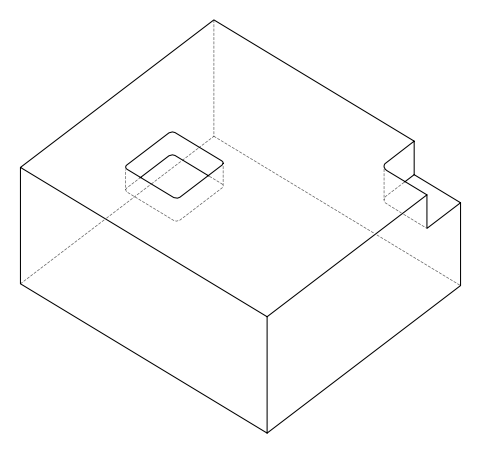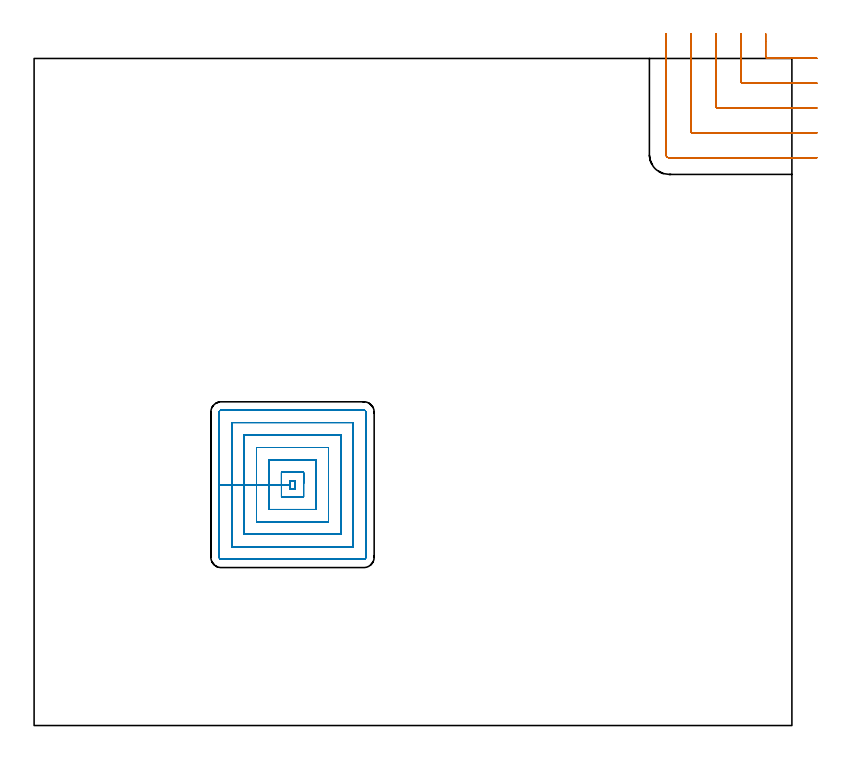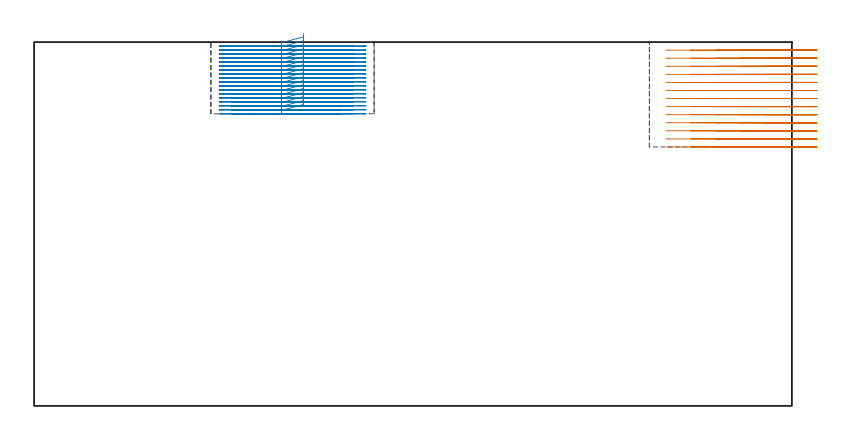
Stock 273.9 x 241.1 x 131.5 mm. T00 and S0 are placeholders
(PLAN: 2 operations, 1 tool changes, 39.2 min)
(1 MILL_CORNER_NOTCH_RECTANGULAR | CORNER_NOTCH_RECTANGULAR | NXT0201_011 | Follow Part, ap 3, ae 75% | 9.68 min | 81375 mm3)
(2 MILL_RECTANGULAR_POCKET | POCKET_RECTANGULAR_STRAIGHT | NXT0201_008 | Follow Part, ap 1.5, ae 75% | 29.51 min | 91262 mm3)
(TOOL NXT0201_011 | ENDMILL 12mm [2P460-1200-NA 1630] | D12 FL38 Z6)
(TOOL NXT0201_008 | ENDMILL 6mm [2P460-0600-NA 1630] | D6 FL26 Z6)
(OP 1 MILL_CORNER_NOTCH_RECTANGULAR)
G17 G21 G94 G90
T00 M6
G54
G17 G0 G90 X264.4 Y250.1 S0 M3
G43 Z141.5 H1
Z128.585
G94 G1 Y247.1 F250.
Y241.796 F500.
G3 X264.996 Y241.2 R0.6
G1 X279.899
X282.899 F250.
G0 Z141.5
X255.4 Y250.1
Z128.585
G1 Y247.1
Y232.797 F500.
G3 X255.997 Y232.2 R0.6
G1 X279.9
X282.9 F250.
G0 Z141.5
X246.4 Y250.1
Z128.585
G1 Y247.1
Y223.797 F500.
G3 X246.997 Y223.2 R0.6
G1 X279.9
X282.9 F250.
G0 Z141.5
X237.4 Y250.1
Z128.585
G1 Y247.1
Y214.797 F500.
G3 X237.997 Y214.2 R0.6
G1 X279.9
X282.9 F250.
G0 Z141.5
X228.4 Y250.1
Z128.585
G1 Y247.1
Y206.3 F500.
G3 X229.5 Y205.2 R1.1
G1 X279.9
X282.9 F250.
G0 Z141.5
X264.4 Y250.1
Z125.669
G1 Y247.1
Y241.796 F500.
G3 X264.996 Y241.2 R0.6
G1 X279.899
X282.899 F250.
G0 Z141.5
X255.4 Y250.1
Z125.669
G1 Y247.1
Y232.797 F500.
G3 X255.997 Y232.2 R0.6
G1 X279.9
X282.9 F250.
G0 Z141.5
X246.4 Y250.1
Z125.669
G1 Y247.1
Y223.797 F500.
G3 X246.997 Y223.2 R0.6
G1 X279.9
X282.9 F250.
G0 Z141.5
X237.4 Y250.1
Z125.669
G1 Y247.1
Y214.797 F500.
G3 X237.997 Y214.2 R0.6
G1 X279.9
X282.9 F250.
G0 Z141.5
X228.4 Y250.1
Z125.669
G1 Y247.1
Y206.3 F500.
G3 X229.5 Y205.2 R1.1
G1 X279.9
X282.9 F250.
G0 Z141.5
X264.4 Y250.1
Z122.754
G1 Y247.1
Y241.796 F500.
G3 X264.996 Y241.2 R0.6
G1 X279.899
X282.899 F250.
G0 Z141.5
X255.4 Y250.1
Z122.754
G1 Y247.1
Y232.797 F500.
G3 X255.997 Y232.2 R0.6
G1 X279.9
X282.9 F250.
G0 Z141.5
X246.4 Y250.1
Z122.754
G1 Y247.1
Y223.797 F500.
G3 X246.997 Y223.2 R0.6
G1 X279.9
X282.9 F250.
G0 Z141.5
X237.4 Y250.1
Z122.754
G1 Y247.1
Y214.797 F500.
G3 X237.997 Y214.2 R0.6
G1 X279.9
X282.9 F250.
G0 Z141.5
X228.4 Y250.1
Z122.754
G1 Y247.1
Y206.3 F500.
G3 X229.5 Y205.2 R1.1
G1 X279.9
X282.9 F250.
G0 Z141.5
X264.4 Y250.1
Z119.838
G1 Y247.1
Y241.796 F500.
G3 X264.996 Y241.2 R0.6
G1 X279.899
X282.899 F250.
G0 Z141.5
X255.4 Y250.1
Z119.838
G1 Y247.1
Y232.797 F500.
G3 X255.997 Y232.2 R0.6
G1 X279.9
X282.9 F250.
G0 Z141.5
X246.4 Y250.1
Z119.838
G1 Y247.1
Y223.797 F500.
G3 X246.997 Y223.2 R0.6
G1 X279.9
X282.9 F250.
G0 Z141.5
X237.4 Y250.1
Z119.838
G1 Y247.1
Y214.797 F500.
G3 X237.997 Y214.2 R0.6
G1 X279.9
X282.9 F250.
G0 Z141.5
X228.4 Y250.1
Z119.838
G1 Y247.1
Y206.3 F500.
G3 X229.5 Y205.2 R1.1
G1 X279.9
X282.9 F250.
G0 Z141.5
X264.4 Y250.1
Z116.923
G1 Y247.1
Y241.796 F500.
G3 X264.996 Y241.2 R0.6
G1 X279.899
X282.899 F250.
G0 Z141.5
X255.4 Y250.1
Z116.923
G1 Y247.1
Y232.797 F500.
G3 X255.997 Y232.2 R0.6
G1 X279.9
X282.9 F250.
G0 Z141.5
X246.4 Y250.1
Z116.923
G1 Y247.1
Y223.797 F500.
G3 X246.997 Y223.2 R0.6
G1 X279.9
X282.9 F250.
G0 Z141.5
X237.4 Y250.1
Z116.923
G1 Y247.1
Y214.797 F500.
G3 X237.997 Y214.2 R0.6
G1 X279.9
X282.9 F250.
G0 Z141.5
X228.4 Y250.1
Z116.923
G1 Y247.1
Y206.3 F500.
G3 X229.5 Y205.2 R1.1
G1 X279.9
X282.9 F250.
G0 Z141.5
X264.4 Y250.1
Z114.008
G1 Y247.1
Y241.796 F500.
G3 X264.996 Y241.2 R0.6
G1 X279.899
X282.899 F250.
G0 Z141.5
X255.4 Y250.1
Z114.008
G1 Y247.1
Y232.797 F500.
G3 X255.997 Y232.2 R0.6
G1 X279.9
X282.9 F250.
G0 Z141.5
X246.4 Y250.1
Z114.008
G1 Y247.1
Y223.797 F500.
G3 X246.997 Y223.2 R0.6
G1 X279.9
X282.9 F250.
G0 Z141.5
X237.4 Y250.1
Z114.008
G1 Y247.1
Y214.797 F500.
G3 X237.997 Y214.2 R0.6
G1 X279.9
X282.9 F250.
G0 Z141.5
X228.4 Y250.1
Z114.008
G1 Y247.1
Y206.3 F500.
G3 X229.5 Y205.2 R1.1
G1 X279.9
X282.9 F250.
G0 Z141.5
X264.4 Y250.1
Z111.092
G1 Y247.1
Y241.796 F500.
G3 X264.996 Y241.2 R0.6
G1 X279.899
X282.899 F250.
G0 Z141.5
X255.4 Y250.1
Z111.092
G1 Y247.1
Y232.797 F500.
G3 X255.997 Y232.2 R0.6
G1 X279.9
X282.9 F250.
G0 Z141.5
X246.4 Y250.1
Z111.092
G1 Y247.1
Y223.797 F500.
G3 X246.997 Y223.2 R0.6
G1 X279.9
X282.9 F250.
G0 Z141.5
X237.4 Y250.1
Z111.092
G1 Y247.1
Y214.797 F500.
G3 X237.997 Y214.2 R0.6
G1 X279.9
X282.9 F250.
G0 Z141.5
X228.4 Y250.1
Z111.092
G1 Y247.1
Y206.3 F500.
G3 X229.5 Y205.2 R1.1
G1 X279.9
X282.9 F250.
G0 Z141.5
X264.4 Y250.1
Z108.177
G1 Y247.1
Y241.796 F500.
G3 X264.996 Y241.2 R0.6
G1 X279.899
X282.899 F250.
G0 Z141.5
X255.4 Y250.1
Z108.177
G1 Y247.1
Y232.797 F500.
G3 X255.997 Y232.2 R0.6
G1 X279.9
X282.9 F250.
G0 Z141.5
X246.4 Y250.1
Z108.177
G1 Y247.1
Y223.797 F500.
G3 X246.997 Y223.2 R0.6
G1 X279.9
X282.9 F250.
G0 Z141.5
X237.4 Y250.1
Z108.177
G1 Y247.1
Y214.797 F500.
G3 X237.997 Y214.2 R0.6
G1 X279.9
X282.9 F250.
G0 Z141.5
X228.4 Y250.1
Z108.177
G1 Y247.1
Y206.3 F500.
G3 X229.5 Y205.2 R1.1
G1 X279.9
X282.9 F250.
G0 Z141.5
X264.4 Y250.1
Z105.262
G1 Y247.1
Y241.796 F500.
G3 X264.996 Y241.2 R0.6
G1 X279.899
X282.899 F250.
G0 Z141.5
X255.4 Y250.1
Z105.262
G1 Y247.1
Y232.797 F500.
G3 X255.997 Y232.2 R0.6
G1 X279.9
X282.9 F250.
G0 Z141.5
X246.4 Y250.1
Z105.262
G1 Y247.1
Y223.797 F500.
G3 X246.997 Y223.2 R0.6
G1 X279.9
X282.9 F250.
G0 Z141.5
X237.4 Y250.1
Z105.262
G1 Y247.1
Y214.797 F500.
G3 X237.997 Y214.2 R0.6
G1 X279.9
X282.9 F250.
G0 Z141.5
X228.4 Y250.1
Z105.262
G1 Y247.1
Y206.3 F500.
G3 X229.5 Y205.2 R1.1
G1 X279.9
X282.9 F250.
G0 Z141.5
X264.4 Y250.1
Z102.346
G1 Y247.1
Y241.796 F500.
G3 X264.996 Y241.2 R0.6
G1 X279.899
X282.899 F250.
G0 Z141.5
X255.4 Y250.1
Z102.346
G1 Y247.1
Y232.797 F500.
G3 X255.997 Y232.2 R0.6
G1 X279.9
X282.9 F250.
G0 Z141.5
X246.4 Y250.1
Z102.346
G1 Y247.1
Y223.797 F500.
G3 X246.997 Y223.2 R0.6
G1 X279.9
X282.9 F250.
G0 Z141.5
X237.4 Y250.1
Z102.346
G1 Y247.1
Y214.797 F500.
G3 X237.997 Y214.2 R0.6
G1 X279.9
X282.9 F250.
G0 Z141.5
X228.4 Y250.1
Z102.346
G1 Y247.1
Y206.3 F500.
G3 X229.5 Y205.2 R1.1
G1 X279.9
X282.9 F250.
G0 Z141.5
X264.4 Y250.1
Z99.431
G1 Y247.1
Y241.796 F500.
G3 X264.996 Y241.2 R0.6
G1 X279.899
X282.899 F250.
G0 Z141.5
X255.4 Y250.1
Z99.431
G1 Y247.1
Y232.797 F500.
G3 X255.997 Y232.2 R0.6
G1 X279.9
X282.9 F250.
G0 Z141.5
X246.4 Y250.1
Z99.431
G1 Y247.1
Y223.797 F500.
G3 X246.997 Y223.2 R0.6
G1 X279.9
X282.9 F250.
G0 Z141.5
X237.4 Y250.1
Z99.431
G1 Y247.1
Y214.797 F500.
G3 X237.997 Y214.2 R0.6
G1 X279.9
X282.9 F250.
G0 Z141.5
X228.4 Y250.1
Z99.431
G1 Y247.1
Y206.3 F500.
G3 X229.5 Y205.2 R1.1
G1 X279.9
X282.9 F250.
G0 Z141.5
X264.4 Y250.1
Z96.515
G1 Y247.1
Y241.796 F500.
G3 X264.996 Y241.2 R0.6
G1 X279.899
X282.899 F250.
G0 Z141.5
X255.4 Y250.1
Z96.515
G1 Y247.1
Y232.797 F500.
G3 X255.997 Y232.2 R0.6
G1 X279.9
X282.9 F250.
G0 Z141.5
X246.4 Y250.1
Z96.515
G1 Y247.1
Y223.797 F500.
G3 X246.997 Y223.2 R0.6
G1 X279.9
X282.9 F250.
G0 Z141.5
X237.4 Y250.1
Z96.515
G1 Y247.1
Y214.797 F500.
G3 X237.997 Y214.2 R0.6
G1 X279.9
X282.9 F250.
G0 Z141.5
X228.4 Y250.1
Z96.515
G1 Y247.1
Y206.3 F500.
G3 X229.5 Y205.2 R1.1
G1 X279.9
X282.9 F250.
G0 Z141.5
X264.4 Y250.1
Z93.6
G1 Y247.1
Y241.796 F500.
G3 X264.996 Y241.2 R0.6
G1 X279.899
X282.899 F250.
G0 Z141.5
X255.4 Y250.1
Z93.6
G1 Y247.1
Y232.797 F500.
G3 X255.997 Y232.2 R0.6
G1 X279.9
X282.9 F250.
G0 Z141.5
X246.4 Y250.1
Z93.6
G1 Y247.1
Y223.797 F500.
G3 X246.997 Y223.2 R0.6
G1 X279.9
X282.9 F250.
G0 Z141.5
X237.4 Y250.1
Z93.6
G1 Y247.1
Y214.797 F500.
G3 X237.997 Y214.2 R0.6
G1 X279.9
X282.9 F250.
G0 Z141.5
X228.4 Y250.1
Z93.6
G1 Y247.1
Y206.3 F500.
G3 X229.5 Y205.2 R1.1
G1 X279.9
X282.9 F250.
G0 Z141.5
M5
M2
(OP 2 MILL_RECTANGULAR_POCKET)
G17 G21 G94 G90
T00 M6
G54
G17 G0 G90 X97.4 Y87.384 S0 M3
G43 Z141.5 H1
Z134.5
G94 G1 Y91.5 Z133.397 F250.
X89.4 Z131.253
Y87.05 Z130.061
X92.4
Y85.6 F500.
X94.4
Y88.5
X92.4
Y87.05
X89.4
Y82.6
X97.4
Y91.5
X89.4
Y87.05
X84.9
Y78.1
X101.9
Y96.
X84.9
Y87.05
X80.4
Y73.6
X106.4
Y100.5
X80.4
Y87.05
X75.9
Y69.1
X110.9
Y105.
X75.9
Y87.05
X71.4
Y64.6
X115.4
Y109.5
X71.4
Y87.05
X66.9
Y60.8
G3 X67.6 Y60.1 R0.7
G1 X119.2
G3 X119.9 Y60.8 R0.7
G1 Y113.3
G3 X119.2 Y114. R0.7
G1 X67.6
G3 X66.9 Y113.3 R0.7
G1 Y87.05
Y86.05
G0 X97.4 Y87.384 Z133.061
G1 Y91.5 Z131.958 F250.
X89.4 Z129.815
Y87.05 Z128.622
X92.4
Y85.6 F500.
X94.4
Y88.5
X92.4
Y87.05
X89.4
Y82.6
X97.4
Y91.5
X89.4
Y87.05
X84.9
Y78.1
X101.9
Y96.
X84.9
Y87.05
X80.4
Y73.6
X106.4
Y100.5
X80.4
Y87.05
X75.9
Y69.1
X110.9
Y105.
X75.9
Y87.05
X71.4
Y64.6
X115.4
Y109.5
X71.4
Y87.05
X66.9
Y60.8
G3 X67.6 Y60.1 R0.7
G1 X119.2
G3 X119.9 Y60.8 R0.7
G1 Y113.3
G3 X119.2 Y114. R0.7
G1 X67.6
G3 X66.9 Y113.3 R0.7
G1 Y87.05
Y86.05
G0 X97.4 Y87.384 Z131.622
G1 Y91.5 Z130.519 F250.
X89.4 Z128.376
Y87.05 Z127.183
X92.4
Y85.6 F500.
X94.4
Y88.5
X92.4
Y87.05
X89.4
Y82.6
X97.4
Y91.5
X89.4
Y87.05
X84.9
Y78.1
X101.9
Y96.
X84.9
Y87.05
X80.4
Y73.6
X106.4
Y100.5
X80.4
Y87.05
X75.9
Y69.1
X110.9
Y105.
X75.9
Y87.05
X71.4
Y64.6
X115.4
Y109.5
X71.4
Y87.05
X66.9
Y60.8
G3 X67.6 Y60.1 R0.7
G1 X119.2
G3 X119.9 Y60.8 R0.7
G1 Y113.3
G3 X119.2 Y114. R0.7
G1 X67.6
G3 X66.9 Y113.3 R0.7
G1 Y87.05
Y86.05
G0 X97.4 Y87.384 Z130.183
G1 Y91.5 Z129.08 F250.
X89.4 Z126.937
Y87.05 Z125.744
X92.4
Y85.6 F500.
X94.4
Y88.5
X92.4
Y87.05
X89.4
Y82.6
X97.4
Y91.5
X89.4
Y87.05
X84.9
Y78.1
X101.9
Y96.
X84.9
Y87.05
X80.4
Y73.6
X106.4
Y100.5
X80.4
Y87.05
X75.9
Y69.1
X110.9
Y105.
X75.9
Y87.05
X71.4
Y64.6
X115.4
Y109.5
X71.4
Y87.05
X66.9
Y60.8
G3 X67.6 Y60.1 R0.7
G1 X119.2
G3 X119.9 Y60.8 R0.7
G1 Y113.3
G3 X119.2 Y114. R0.7
G1 X67.6
G3 X66.9 Y113.3 R0.7
G1 Y87.05
Y86.05
G0 X97.4 Y87.384 Z128.744
G1 Y91.5 Z127.641 F250.
X89.4 Z125.498
Y87.05 Z124.305
X92.4
Y85.6 F500.
X94.4
Y88.5
X92.4
Y87.05
X89.4
Y82.6
X97.4
Y91.5
X89.4
Y87.05
X84.9
Y78.1
X101.9
Y96.
X84.9
Y87.05
X80.4
Y73.6
X106.4
Y100.5
X80.4
Y87.05
X75.9
Y69.1
X110.9
Y105.
X75.9
Y87.05
X71.4
Y64.6
X115.4
Y109.5
X71.4
Y87.05
X66.9
Y60.8
G3 X67.6 Y60.1 R0.7
G1 X119.2
G3 X119.9 Y60.8 R0.7
G1 Y113.3
G3 X119.2 Y114. R0.7
G1 X67.6
G3 X66.9 Y113.3 R0.7
G1 Y87.05
Y86.05
G0 X97.4 Y87.384 Z127.305
G1 Y91.5 Z126.203 F250.
X89.4 Z124.059
Y87.05 Z122.867
X92.4
Y85.6 F500.
X94.4
Y88.5
X92.4
Y87.05
X89.4
Y82.6
X97.4
Y91.5
X89.4
Y87.05
X84.9
Y78.1
X101.9
Y96.
X84.9
Y87.05
X80.4
Y73.6
X106.4
Y100.5
X80.4
Y87.05
X75.9
Y69.1
X110.9
Y105.
X75.9
Y87.05
X71.4
Y64.6
X115.4
Y109.5
X71.4
Y87.05
X66.9
Y60.8
G3 X67.6 Y60.1 R0.7
G1 X119.2
G3 X119.9 Y60.8 R0.7
G1 Y113.3
G3 X119.2 Y114. R0.7
G1 X67.6
G3 X66.9 Y113.3 R0.7
G1 Y87.05
Y86.05
G0 X97.4 Y87.384 Z125.867
G1 Y91.5 Z124.764 F250.
X89.4 Z122.62
Y87.05 Z121.428
X92.4
Y85.6 F500.
X94.4
Y88.5
X92.4
Y87.05
X89.4
Y82.6
X97.4
Y91.5
X89.4
Y87.05
X84.9
Y78.1
X101.9
Y96.
X84.9
Y87.05
X80.4
Y73.6
X106.4
Y100.5
X80.4
Y87.05
X75.9
Y69.1
X110.9
Y105.
X75.9
Y87.05
X71.4
Y64.6
X115.4
Y109.5
X71.4
Y87.05
X66.9
Y60.8
G3 X67.6 Y60.1 R0.7
G1 X119.2
G3 X119.9 Y60.8 R0.7
G1 Y113.3
G3 X119.2 Y114. R0.7
G1 X67.6
G3 X66.9 Y113.3 R0.7
G1 Y87.05
Y86.05
G0 X97.4 Y87.384 Z124.428
G1 Y91.5 Z123.325 F250.
X89.4 Z121.181
Y87.05 Z119.989
X92.4
Y85.6 F500.
X94.4
Y88.5
X92.4
Y87.05
X89.4
Y82.6
X97.4
Y91.5
X89.4
Y87.05
X84.9
Y78.1
X101.9
Y96.
X84.9
Y87.05
X80.4
Y73.6
X106.4
Y100.5
X80.4
Y87.05
X75.9
Y69.1
X110.9
Y105.
X75.9
Y87.05
X71.4
Y64.6
X115.4
Y109.5
X71.4
Y87.05
X66.9
Y60.8
G3 X67.6 Y60.1 R0.7
G1 X119.2
G3 X119.9 Y60.8 R0.7
G1 Y113.3
G3 X119.2 Y114. R0.7
G1 X67.6
G3 X66.9 Y113.3 R0.7
G1 Y87.05
Y86.05
G0 X97.4 Y87.384 Z122.989
G1 Y91.5 Z121.886 F250.
X89.4 Z119.742
Y87.05 Z118.55
X92.4
Y85.6 F500.
X94.4
Y88.5
X92.4
Y87.05
X89.4
Y82.6
X97.4
Y91.5
X89.4
Y87.05
X84.9
Y78.1
X101.9
Y96.
X84.9
Y87.05
X80.4
Y73.6
X106.4
Y100.5
X80.4
Y87.05
X75.9
Y69.1
X110.9
Y105.
X75.9
Y87.05
X71.4
Y64.6
X115.4
Y109.5
X71.4
Y87.05
X66.9
Y60.8
G3 X67.6 Y60.1 R0.7
G1 X119.2
G3 X119.9 Y60.8 R0.7
G1 Y113.3
G3 X119.2 Y114. R0.7
G1 X67.6
G3 X66.9 Y113.3 R0.7
G1 Y87.05
Y86.05
G0 X97.4 Y87.384 Z121.55
G1 Y91.5 Z120.447 F250.
X89.4 Z118.303
Y87.05 Z117.111
X92.4
Y85.6 F500.
X94.4
Y88.5
X92.4
Y87.05
X89.4
Y82.6
X97.4
Y91.5
X89.4
Y87.05
X84.9
Y78.1
X101.9
Y96.
X84.9
Y87.05
X80.4
Y73.6
X106.4
Y100.5
X80.4
Y87.05
X75.9
Y69.1
X110.9
Y105.
X75.9
Y87.05
X71.4
Y64.6
X115.4
Y109.5
X71.4
Y87.05
X66.9
Y60.8
G3 X67.6 Y60.1 R0.7
G1 X119.2
G3 X119.9 Y60.8 R0.7
G1 Y113.3
G3 X119.2 Y114. R0.7
G1 X67.6
G3 X66.9 Y113.3 R0.7
G1 Y87.05
Y86.05
G0 X97.4 Y87.384 Z120.111
G1 Y91.5 Z119.008 F250.
X89.4 Z116.865
Y87.05 Z115.672
X92.4
Y85.6 F500.
X94.4
Y88.5
X92.4
Y87.05
X89.4
Y82.6
X97.4
Y91.5
X89.4
Y87.05
X84.9
Y78.1
X101.9
Y96.
X84.9
Y87.05
X80.4
Y73.6
X106.4
Y100.5
X80.4
Y87.05
X75.9
Y69.1
X110.9
Y105.
X75.9
Y87.05
X71.4
Y64.6
X115.4
Y109.5
X71.4
Y87.05
X66.9
Y60.8
G3 X67.6 Y60.1 R0.7
G1 X119.2
G3 X119.9 Y60.8 R0.7
G1 Y113.3
G3 X119.2 Y114. R0.7
G1 X67.6
G3 X66.9 Y113.3 R0.7
G1 Y87.05
Y86.05
G0 X97.4 Y87.384 Z118.672
G1 Y91.5 Z117.569 F250.
X89.4 Z115.426
Y87.05 Z114.233
X92.4
Y85.6 F500.
X94.4
Y88.5
X92.4
Y87.05
X89.4
Y82.6
X97.4
Y91.5
X89.4
Y87.05
X84.9
Y78.1
X101.9
Y96.
X84.9
Y87.05
X80.4
Y73.6
X106.4
Y100.5
X80.4
Y87.05
X75.9
Y69.1
X110.9
Y105.
X75.9
Y87.05
X71.4
Y64.6
X115.4
Y109.5
X71.4
Y87.05
X66.9
Y60.8
G3 X67.6 Y60.1 R0.7
G1 X119.2
G3 X119.9 Y60.8 R0.7
G1 Y113.3
G3 X119.2 Y114. R0.7
G1 X67.6
G3 X66.9 Y113.3 R0.7
G1 Y87.05
Y86.05
G0 X97.4 Y87.384 Z117.233
G1 Y91.5 Z116.13 F250.
X89.4 Z113.987
Y87.05 Z112.794
X92.4
Y85.6 F500.
X94.4
Y88.5
X92.4
Y87.05
X89.4
Y82.6
X97.4
Y91.5
X89.4
Y87.05
X84.9
Y78.1
X101.9
Y96.
X84.9
Y87.05
X80.4
Y73.6
X106.4
Y100.5
X80.4
Y87.05
X75.9
Y69.1
X110.9
Y105.
X75.9
Y87.05
X71.4
Y64.6
X115.4
Y109.5
X71.4
Y87.05
X66.9
Y60.8
G3 X67.6 Y60.1 R0.7
G1 X119.2
G3 X119.9 Y60.8 R0.7
G1 Y113.3
G3 X119.2 Y114. R0.7
G1 X67.6
G3 X66.9 Y113.3 R0.7
G1 Y87.05
Y86.05
G0 X97.4 Y87.384 Z115.794
G1 Y91.5 Z114.692 F250.
X89.4 Z112.548
Y87.05 Z111.356
X92.4
Y85.6 F500.
X94.4
Y88.5
X92.4
Y87.05
X89.4
Y82.6
X97.4
Y91.5
X89.4
Y87.05
X84.9
Y78.1
X101.9
Y96.
X84.9
Y87.05
X80.4
Y73.6
X106.4
Y100.5
X80.4
Y87.05
X75.9
Y69.1
X110.9
Y105.
X75.9
Y87.05
X71.4
Y64.6
X115.4
Y109.5
X71.4
Y87.05
X66.9
Y60.8
G3 X67.6 Y60.1 R0.7
G1 X119.2
G3 X119.9 Y60.8 R0.7
G1 Y113.3
G3 X119.2 Y114. R0.7
G1 X67.6
G3 X66.9 Y113.3 R0.7
G1 Y87.05
Y86.05
G0 X97.4 Y87.384 Z114.356
G1 Y91.5 Z113.253 F250.
X89.4 Z111.109
Y87.05 Z109.917
X92.4
Y85.6 F500.
X94.4
Y88.5
X92.4
Y87.05
X89.4
Y82.6
X97.4
Y91.5
X89.4
Y87.05
X84.9
Y78.1
X101.9
Y96.
X84.9
Y87.05
X80.4
Y73.6
X106.4
Y100.5
X80.4
Y87.05
X75.9
Y69.1
X110.9
Y105.
X75.9
Y87.05
X71.4
Y64.6
X115.4
Y109.5
X71.4
Y87.05
X66.9
Y60.8
G3 X67.6 Y60.1 R0.7
G1 X119.2
G3 X119.9 Y60.8 R0.7
G1 Y113.3
G3 X119.2 Y114. R0.7
G1 X67.6
G3 X66.9 Y113.3 R0.7
G1 Y87.05
Y86.05
G0 X97.4 Y87.384 Z112.917
G1 Y91.5 Z111.814 F250.
X89.4 Z109.67
Y87.05 Z108.478
X92.4
Y85.6 F500.
X94.4
Y88.5
X92.4
Y87.05
X89.4
Y82.6
X97.4
Y91.5
X89.4
Y87.05
X84.9
Y78.1
X101.9
Y96.
X84.9
Y87.05
X80.4
Y73.6
X106.4
Y100.5
X80.4
Y87.05
X75.9
Y69.1
X110.9
Y105.
X75.9
Y87.05
X71.4
Y64.6
X115.4
Y109.5
X71.4
Y87.05
X66.9
Y60.8
G3 X67.6 Y60.1 R0.7
G1 X119.2
G3 X119.9 Y60.8 R0.7
G1 Y113.3
G3 X119.2 Y114. R0.7
G1 X67.6
G3 X66.9 Y113.3 R0.7
G1 Y87.05
Y86.05
G0 X97.4 Y87.384 Z111.478
G1 Y91.5 Z110.375 F250.
X89.4 Z108.231
Y87.05 Z107.039
X92.4
Y85.6 F500.
X94.4
Y88.5
X92.4
Y87.05
X89.4
Y82.6
X97.4
Y91.5
X89.4
Y87.05
X84.9
Y78.1
X101.9
Y96.
X84.9
Y87.05
X80.4
Y73.6
X106.4
Y100.5
X80.4
Y87.05
X75.9
Y69.1
X110.9
Y105.
X75.9
Y87.05
X71.4
Y64.6
X115.4
Y109.5
X71.4
Y87.05
X66.9
Y60.8
G3 X67.6 Y60.1 R0.7
G1 X119.2
G3 X119.9 Y60.8 R0.7
G1 Y113.3
G3 X119.2 Y114. R0.7
G1 X67.6
G3 X66.9 Y113.3 R0.7
G1 Y87.05
Y86.05
G0 X97.4 Y87.384 Z110.039
G1 Y91.5 Z108.936 F250.
X89.4 Z106.792
Y87.05 Z105.6
X92.4
Y85.6 F500.
X94.4
Y88.5
X92.4
Y87.05
X89.4
Y82.6
X97.4
Y91.5
X89.4
Y87.05
X84.9
Y78.1
X101.9
Y96.
X84.9
Y87.05
X80.4
Y73.6
X106.4
Y100.5
X80.4
Y87.05
X75.9
Y69.1
X110.9
Y105.
X75.9
Y87.05
X71.4
Y64.6
X115.4
Y109.5
X71.4
Y87.05
X66.9
Y60.8
G3 X67.6 Y60.1 R0.7
G1 X119.2
G3 X119.9 Y60.8 R0.7
G1 Y113.3
G3 X119.2 Y114. R0.7
G1 X67.6
G3 X66.9 Y113.3 R0.7
G1 Y87.05
Y86.05
G0 Z141.5
M5
M2
